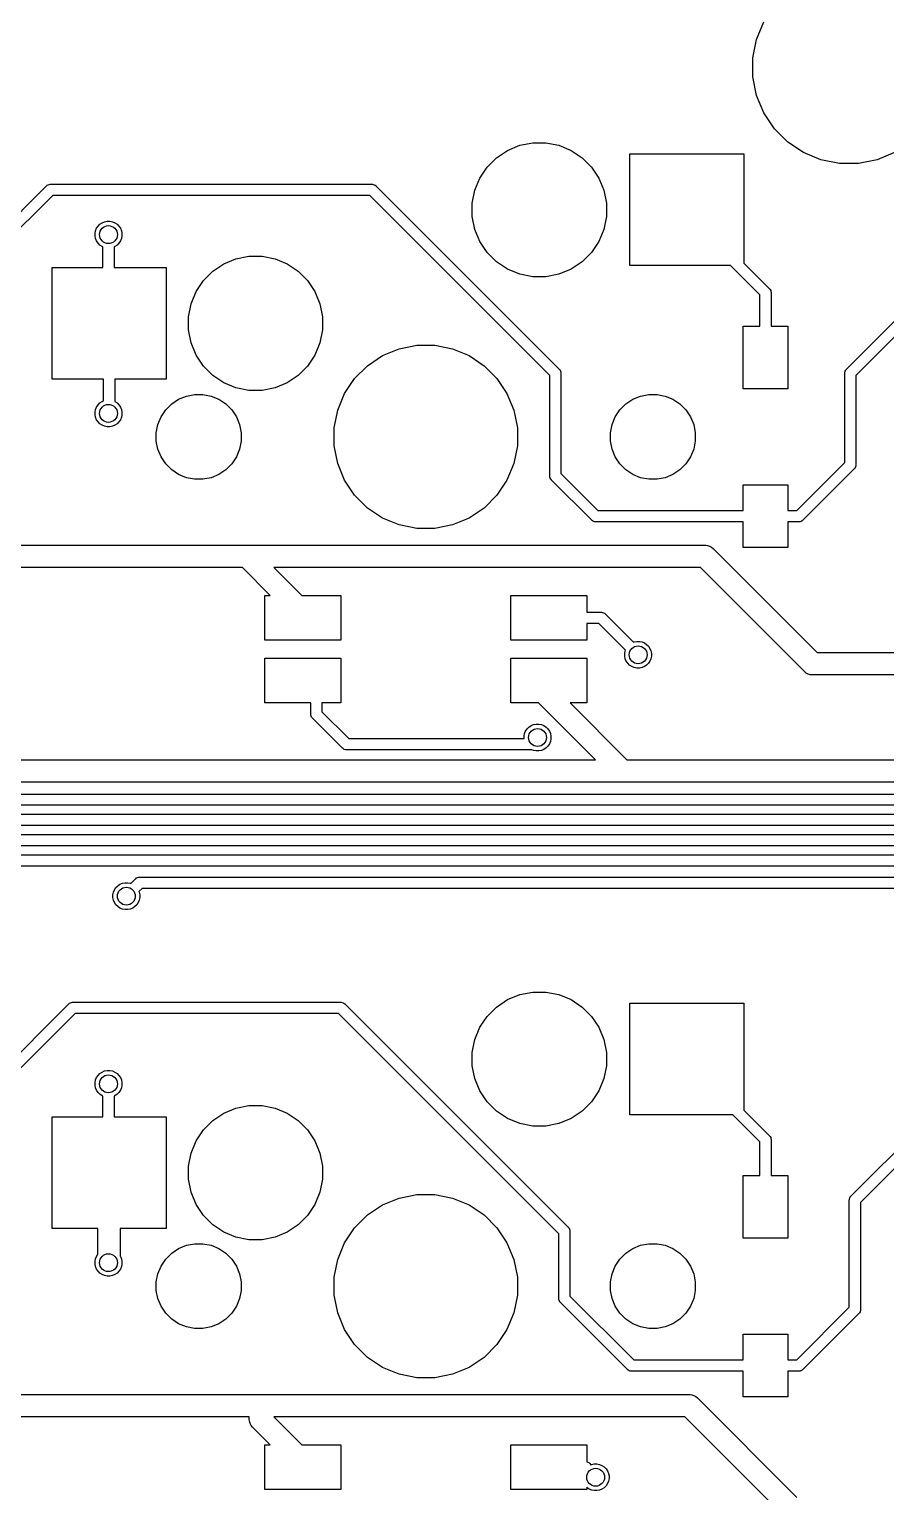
# Model space of a CAD drawing. Extents: x 0.5 to 11.2, y -4.1 to -0.9.
# Drawn here: x 3.434 to 4.189, y -2.899 to -1.611 of the extents above; entities that cross this region are included whole.
import ezdxf

# ---------------------------------------------------------------- set-up
doc = ezdxf.new("R2010")
doc.units = 0
doc.header["$MEASUREMENT"] = 0
doc.layers.add('BLACK', color=7, linetype='CONTINUOUS')

msp = doc.modelspace()

# ---------------------------------------------------------------- linework, layer by layer
at = {"layer": 'BLACK', "linetype": 'CONTINUOUS'}
for p, q in [((4.07512, -1.61962), (4.0815, -1.60422)), ((4.07187, -1.63597), (4.07512, -1.61962)), ((4.07187, -1.65265), (4.07187, -1.63597)), ((4.07512, -1.669), (4.07187, -1.65265)), ((4.0815, -1.68441), (4.07512, -1.669)), ((4.09077, -1.69827), (4.0815, -1.68441)), ((4.10256, -1.71006), (4.09077, -1.69827)), ((3.85579, -1.71735), (3.86653, -1.7129)), ((3.86653, -1.7129), (3.87794, -1.71063)), ((3.87794, -1.71063), (3.88958, -1.71063)), ((3.88958, -1.71063), (3.90099, -1.7129)), ((3.90099, -1.7129), (3.91173, -1.71735)), ((4.11642, -1.71932), (4.10256, -1.71006)), ((3.83789, -1.73204), (3.84611, -1.72381)), ((3.84611, -1.72381), (3.85579, -1.71735)), ((3.91173, -1.71735), (3.92141, -1.72381)), ((3.92141, -1.72381), (3.92963, -1.73204)), ((3.96356, -1.8189), (3.96356, -1.72047)), ((3.96356, -1.72047), (4.06396, -1.72047)), ((4.06396, -1.72047), (4.06396, -1.81666)), ((4.13183, -1.7257), (4.11642, -1.71932)), ((4.14818, -1.72896), (4.13183, -1.7257)), ((4.18121, -1.7257), (4.16485, -1.72896)), ((4.19661, -1.71932), (4.18121, -1.7257)), ((3.83143, -1.74171), (3.83789, -1.73204)), ((3.92963, -1.73204), (3.93609, -1.74171)), ((4.16485, -1.72896), (4.14818, -1.72896)), ((3.4025, -1.79576), (3.4494, -1.74886)), ((3.4494, -1.74886), (3.44955, -1.74867)), ((3.44955, -1.74867), (3.44974, -1.74851)), ((3.44974, -1.74851), (3.4503, -1.74805)), ((3.44974, -1.74851), (3.44974, -1.74851)), ((3.4503, -1.74805), (3.45116, -1.7476)), ((3.4503, -1.74805), (3.4503, -1.74805)), ((3.4503, -1.74805), (3.4503, -1.74805)), ((3.45116, -1.7476), (3.45209, -1.74732)), ((3.45209, -1.74732), (3.45281, -1.74724)), ((3.45281, -1.74724), (3.45305, -1.74722)), ((3.45281, -1.74724), (3.45281, -1.74724)), ((3.45305, -1.74722), (3.45329, -1.74724)), ((3.45329, -1.74724), (3.73627, -1.74724)), ((3.73627, -1.74724), (3.73652, -1.74722)), ((3.73652, -1.74722), (3.73676, -1.74724)), ((3.73676, -1.74724), (3.73676, -1.74724)), ((3.73676, -1.74724), (3.73748, -1.74732)), ((3.73748, -1.74732), (3.73841, -1.7476)), ((3.73841, -1.7476), (3.73926, -1.74805)), ((3.73926, -1.74805), (3.74001, -1.74867)), ((3.74001, -1.74867), (3.74017, -1.74886)), ((3.74017, -1.74886), (3.90124, -1.90993)), ((3.82697, -1.75246), (3.83143, -1.74171)), ((3.93609, -1.74171), (3.94055, -1.75246)), ((3.45509, -1.75709), (3.41073, -1.80145)), ((3.73448, -1.75709), (3.45509, -1.75709)), ((3.89301, -1.91562), (3.73448, -1.75709)), ((3.8247, -1.76387), (3.82697, -1.75246)), ((3.8247, -1.7755), (3.8247, -1.76387)), ((3.94055, -1.75246), (3.94281, -1.76387)), ((3.94281, -1.76387), (3.94281, -1.7755)), ((3.82697, -1.78691), (3.8247, -1.7755)), ((3.94281, -1.7755), (3.94055, -1.78691)), ((3.49242, -1.79037), (3.49288, -1.78809)), ((3.49242, -1.7927), (3.49242, -1.79037)), ((3.49288, -1.78809), (3.49377, -1.78594)), ((3.49377, -1.78594), (3.49506, -1.78401)), ((3.49506, -1.78401), (3.4967, -1.78236)), ((3.4967, -1.78236), (3.49864, -1.78107)), ((3.49864, -1.78107), (3.50079, -1.78018)), ((3.50079, -1.78018), (3.50307, -1.77972)), ((3.50307, -1.77972), (3.5054, -1.77972)), ((3.5054, -1.77972), (3.50768, -1.78018)), ((3.50768, -1.78018), (3.50983, -1.78107)), ((3.50983, -1.78107), (3.51176, -1.78236)), ((3.51176, -1.78236), (3.51341, -1.78401)), ((3.51341, -1.78401), (3.5147, -1.78594)), ((3.5147, -1.78594), (3.51559, -1.78809)), ((3.51559, -1.78809), (3.51604, -1.79037)), ((3.51604, -1.79037), (3.51604, -1.7927)), ((3.83143, -1.79766), (3.82697, -1.78691)), ((3.94055, -1.78691), (3.93609, -1.79766)), ((3.49288, -1.79498), (3.49242, -1.7927)), ((3.49377, -1.79713), (3.49288, -1.79498)), ((3.49506, -1.79906), (3.49377, -1.79713)), ((3.4967, -1.80071), (3.49506, -1.79906)), ((3.49864, -1.802), (3.4967, -1.80071)), ((3.49931, -1.80228), (3.49864, -1.802)), ((3.49931, -1.82047), (3.49931, -1.80228)), ((3.50983, -1.802), (3.50915, -1.80228)), ((3.50915, -1.80228), (3.50915, -1.82047)), ((3.51176, -1.80071), (3.50983, -1.802)), ((3.51341, -1.79906), (3.51176, -1.80071)), ((3.5147, -1.79713), (3.51341, -1.79906)), ((3.51559, -1.79498), (3.5147, -1.79713)), ((3.51604, -1.7927), (3.51559, -1.79498)), ((3.83789, -1.80733), (3.83143, -1.79766)), ((3.93609, -1.79766), (3.92963, -1.80733)), ((3.60579, -1.81735), (3.61653, -1.8129)), ((3.61653, -1.8129), (3.62794, -1.81063)), ((3.62794, -1.81063), (3.63958, -1.81063)), ((3.63958, -1.81063), (3.65099, -1.8129)), ((3.65099, -1.8129), (3.66173, -1.81735)), ((3.84611, -1.81556), (3.83789, -1.80733)), ((3.85579, -1.82202), (3.84611, -1.81556)), ((3.92141, -1.81556), (3.91173, -1.82202)), ((3.92963, -1.80733), (3.92141, -1.81556)), ((3.45463, -1.9189), (3.45463, -1.82047)), ((3.45463, -1.82047), (3.49931, -1.82047)), ((3.50915, -1.82047), (3.55502, -1.82047)), ((3.55502, -1.82047), (3.55502, -1.9189)), ((3.58789, -1.83204), (3.59611, -1.82381)), ((3.59611, -1.82381), (3.60579, -1.81735)), ((3.66173, -1.81735), (3.67141, -1.82381)), ((3.67141, -1.82381), (3.67963, -1.83204)), ((3.86653, -1.82647), (3.85579, -1.82202)), ((3.87794, -1.82874), (3.86653, -1.82647)), ((3.88958, -1.82874), (3.87794, -1.82874)), ((3.90099, -1.82647), (3.88958, -1.82874)), ((3.91173, -1.82202), (3.90099, -1.82647)), ((4.05227, -1.8189), (3.96356, -1.8189)), ((4.07805, -1.84468), (4.05227, -1.8189)), ((4.06396, -1.81666), (4.08628, -1.83899)), ((3.57697, -1.85246), (3.58143, -1.84171)), ((3.58143, -1.84171), (3.58789, -1.83204)), ((3.67963, -1.83204), (3.68609, -1.84171)), ((3.68609, -1.84171), (3.69055, -1.85246)), ((4.08628, -1.83899), (4.08647, -1.83914)), ((4.08647, -1.83914), (4.08662, -1.83933)), ((4.08662, -1.83933), (4.08662, -1.83933)), ((4.08662, -1.83933), (4.08698, -1.83976)), ((4.08698, -1.83976), (4.08708, -1.83989)), ((4.08708, -1.83989), (4.08754, -1.84075)), ((4.08754, -1.84075), (4.08782, -1.84167)), ((4.08782, -1.84167), (4.08789, -1.8424)), ((3.5747, -1.86387), (3.57697, -1.85246)), ((3.69055, -1.85246), (3.69281, -1.86387)), ((4.07805, -1.87224), (4.07805, -1.84468)), ((4.08789, -1.8424), (4.08789, -1.8424)), ((4.08789, -1.8424), (4.08792, -1.84264)), ((4.08792, -1.84264), (4.08789, -1.84288)), ((4.08789, -1.84288), (4.08789, -1.87224)), ((3.5747, -1.8755), (3.5747, -1.86387)), ((3.69281, -1.86387), (3.69281, -1.8755)), ((4.15447, -1.90993), (4.20924, -1.85516)), ((4.21493, -1.86339), (4.1627, -1.91562)), ((3.57697, -1.88691), (3.5747, -1.8755)), ((3.69281, -1.8755), (3.69055, -1.88691)), ((4.06329, -1.92736), (4.06329, -1.87224)), ((4.06329, -1.87224), (4.07805, -1.87224)), ((4.08789, -1.87224), (4.10266, -1.87224)), ((4.10266, -1.87224), (4.10266, -1.92736)), ((3.58143, -1.89766), (3.57697, -1.88691)), ((3.69055, -1.88691), (3.68609, -1.89766)), ((3.74553, -1.89816), (3.76022, -1.89208)), ((3.76022, -1.89208), (3.77581, -1.88898)), ((3.77581, -1.88898), (3.79171, -1.88898)), ((3.79171, -1.88898), (3.8073, -1.89208)), ((3.8073, -1.89208), (3.82199, -1.89816)), ((3.58789, -1.90733), (3.58143, -1.89766)), ((3.68609, -1.89766), (3.67963, -1.90733)), ((3.73231, -1.90699), (3.74553, -1.89816)), ((3.82199, -1.89816), (3.83521, -1.90699)), ((3.4999, -1.9189), (3.45463, -1.9189)), ((3.4999, -1.93803), (3.4999, -1.9189)), ((3.55502, -1.9189), (3.50974, -1.9189)), ((3.50974, -1.9189), (3.50974, -1.93851)), ((3.59611, -1.91556), (3.58789, -1.90733)), ((3.60579, -1.92202), (3.59611, -1.91556)), ((3.67141, -1.91556), (3.66173, -1.92202)), ((3.67963, -1.90733), (3.67141, -1.91556)), ((3.71224, -1.93146), (3.72107, -1.91824)), ((3.72107, -1.91824), (3.73231, -1.90699)), ((3.83521, -1.90699), (3.84645, -1.91824)), ((3.84645, -1.91824), (3.85528, -1.93146)), ((3.89301, -2.00389), (3.89301, -1.91562)), ((3.90124, -1.90993), (3.90143, -1.91009)), ((3.90143, -1.91009), (3.90158, -1.91027)), ((3.90158, -1.91027), (3.90158, -1.91027)), ((3.90158, -1.91027), (3.9019, -1.91066)), ((3.9019, -1.91066), (3.90204, -1.91084)), ((3.90204, -1.91084), (3.9025, -1.91169)), ((3.9025, -1.91169), (3.90278, -1.91262)), ((3.90278, -1.91262), (3.90285, -1.91334)), ((3.90285, -1.91334), (3.90285, -1.91334)), ((3.90285, -1.91334), (3.90288, -1.91358)), ((3.90288, -1.91358), (3.90285, -1.91382)), ((3.90285, -1.91382), (3.90285, -2.0021)), ((4.15283, -1.91358), (4.15293, -1.91262)), ((4.15285, -1.91382), (4.15283, -1.91358)), ((4.15285, -1.99225), (4.15285, -1.91382)), ((4.15293, -1.91262), (4.15321, -1.91169)), ((4.15321, -1.91169), (4.15366, -1.91084)), ((4.15366, -1.91084), (4.15412, -1.91027)), ((4.15412, -1.91027), (4.15413, -1.91027)), ((4.15413, -1.91027), (4.15428, -1.91009)), ((4.15428, -1.91009), (4.15447, -1.90993)), ((4.1627, -1.91562), (4.1627, -1.99405)), ((3.61653, -1.92647), (3.60579, -1.92202)), ((3.62794, -1.92874), (3.61653, -1.92647)), ((3.63958, -1.92874), (3.62794, -1.92874)), ((3.65099, -1.92647), (3.63958, -1.92874)), ((3.66173, -1.92202), (3.65099, -1.92647)), ((3.70615, -1.94614), (3.71224, -1.93146)), ((3.85528, -1.93146), (3.86137, -1.94614)), ((4.10266, -1.92736), (4.06329, -1.92736)), ((3.49288, -1.94557), (3.49377, -1.94342)), ((3.49377, -1.94342), (3.49506, -1.94149)), ((3.49506, -1.94149), (3.4967, -1.93984)), ((3.4967, -1.93984), (3.49864, -1.93855)), ((3.49864, -1.93855), (3.4999, -1.93803)), ((3.50974, -1.93851), (3.50983, -1.93855)), ((3.50983, -1.93855), (3.51176, -1.93984)), ((3.51176, -1.93984), (3.51341, -1.94149)), ((3.51341, -1.94149), (3.5147, -1.94342)), ((3.5147, -1.94342), (3.51559, -1.94557)), ((3.55471, -1.94584), (3.55992, -1.94063)), ((3.55992, -1.94063), (3.56604, -1.93654)), ((3.56604, -1.93654), (3.57285, -1.93372)), ((3.57285, -1.93372), (3.58008, -1.93228)), ((3.58008, -1.93228), (3.58744, -1.93228)), ((3.58744, -1.93228), (3.59467, -1.93372)), ((3.59467, -1.93372), (3.60148, -1.93654)), ((3.60148, -1.93654), (3.6076, -1.94063)), ((3.6076, -1.94063), (3.61281, -1.94584)), ((3.95471, -1.94584), (3.95992, -1.94063)), ((3.95992, -1.94063), (3.96604, -1.93654)), ((3.96604, -1.93654), (3.97285, -1.93372)), ((3.97285, -1.93372), (3.98008, -1.93228)), ((3.98008, -1.93228), (3.98744, -1.93228)), ((3.98744, -1.93228), (3.99467, -1.93372)), ((3.99467, -1.93372), (4.00148, -1.93654)), ((4.00148, -1.93654), (4.0076, -1.94063)), ((4.0076, -1.94063), (4.01281, -1.94584)), ((3.49242, -1.94785), (3.49288, -1.94557)), ((3.49242, -1.95018), (3.49242, -1.94785)), ((3.49288, -1.95246), (3.49242, -1.95018)), ((3.49377, -1.95461), (3.49288, -1.95246)), ((3.49506, -1.95654), (3.49377, -1.95461)), ((3.4967, -1.95819), (3.49506, -1.95654)), ((3.51341, -1.95654), (3.51176, -1.95819)), ((3.5147, -1.95461), (3.51341, -1.95654)), ((3.51559, -1.95246), (3.5147, -1.95461)), ((3.51559, -1.94557), (3.51604, -1.94785)), ((3.51604, -1.95018), (3.51559, -1.95246)), ((3.51604, -1.94785), (3.51604, -1.95018)), ((3.5478, -1.95878), (3.55062, -1.95197)), ((3.55062, -1.95197), (3.55471, -1.94584)), ((3.61281, -1.94584), (3.6169, -1.95197)), ((3.6169, -1.95197), (3.61972, -1.95878)), ((3.70305, -1.96174), (3.70615, -1.94614)), ((3.86137, -1.94614), (3.86447, -1.96174)), ((3.9478, -1.95878), (3.95061, -1.95197)), ((3.95061, -1.95197), (3.95471, -1.94584)), ((4.01281, -1.94584), (4.0169, -1.95197)), ((4.0169, -1.95197), (4.01972, -1.95878)), ((3.49864, -1.95948), (3.4967, -1.95819)), ((3.50079, -1.96037), (3.49864, -1.95948)), ((3.50307, -1.96083), (3.50079, -1.96037)), ((3.5054, -1.96083), (3.50307, -1.96083)), ((3.50768, -1.96037), (3.5054, -1.96083)), ((3.50983, -1.95948), (3.50768, -1.96037)), ((3.51176, -1.95819), (3.50983, -1.95948)), ((3.54636, -1.966), (3.5478, -1.95878)), ((3.54636, -1.97337), (3.54636, -1.966)), ((3.61972, -1.95878), (3.62116, -1.966)), ((3.62116, -1.966), (3.62116, -1.97337)), ((3.70305, -1.97763), (3.70305, -1.96174)), ((3.86447, -1.96174), (3.86447, -1.97763)), ((3.94636, -1.966), (3.9478, -1.95878)), ((3.94636, -1.97337), (3.94636, -1.966)), ((4.01972, -1.95878), (4.02116, -1.966)), ((4.02116, -1.966), (4.02116, -1.97337)), ((3.5478, -1.98059), (3.54636, -1.97337)), ((3.55062, -1.9874), (3.5478, -1.98059)), ((3.61972, -1.98059), (3.6169, -1.9874)), ((3.62116, -1.97337), (3.61972, -1.98059)), ((3.70615, -1.99323), (3.70305, -1.97763)), ((3.86447, -1.97763), (3.86137, -1.99323)), ((3.9478, -1.98059), (3.94636, -1.97337)), ((3.95061, -1.9874), (3.9478, -1.98059)), ((4.01972, -1.98059), (4.0169, -1.9874)), ((4.02116, -1.97337), (4.01972, -1.98059)), ((3.55471, -1.99353), (3.55062, -1.9874)), ((3.55992, -1.99874), (3.55471, -1.99353)), ((3.61281, -1.99353), (3.6076, -1.99874)), ((3.6169, -1.9874), (3.61281, -1.99353)), ((3.71224, -2.00791), (3.70615, -1.99323)), ((3.86137, -1.99323), (3.85528, -2.00791)), ((3.95471, -1.99353), (3.95061, -1.9874)), ((3.95992, -1.99874), (3.95471, -1.99353)), ((4.01281, -1.99353), (4.0076, -1.99874)), ((4.0169, -1.9874), (4.01281, -1.99353)), ((4.11046, -2.03465), (4.15285, -1.99225)), ((4.16234, -1.99618), (4.16189, -1.99704)), ((4.16263, -1.99526), (4.16234, -1.99618)), ((4.1627, -1.99453), (4.16263, -1.99526)), ((4.16263, -1.99526), (4.16263, -1.99526)), ((4.1627, -1.99405), (4.16272, -1.99429)), ((4.16272, -1.99429), (4.1627, -1.99453)), ((4.1627, -1.99453), (4.1627, -1.99453)), ((3.56604, -2.00283), (3.55992, -1.99874)), ((3.57285, -2.00565), (3.56604, -2.00283)), ((3.58008, -2.00709), (3.57285, -2.00565)), ((3.58744, -2.00709), (3.58008, -2.00709)), ((3.59467, -2.00565), (3.58744, -2.00709)), ((3.60148, -2.00283), (3.59467, -2.00565)), ((3.6076, -1.99874), (3.60148, -2.00283)), ((3.72107, -2.02113), (3.71224, -2.00791)), ((3.85528, -2.00791), (3.84645, -2.02113)), ((3.89299, -2.00413), (3.89301, -2.00389)), ((3.89308, -2.0051), (3.89299, -2.00413)), ((3.89336, -2.00603), (3.89308, -2.0051)), ((3.89382, -2.00688), (3.89336, -2.00603)), ((3.89414, -2.00727), (3.89382, -2.00688)), ((3.89444, -2.00763), (3.89414, -2.00727)), ((3.89462, -2.00778), (3.89444, -2.00763)), ((3.92972, -2.04288), (3.89462, -2.00778)), ((3.90285, -2.0021), (3.9354, -2.03465)), ((3.96604, -2.00283), (3.95992, -1.99874)), ((3.97285, -2.00565), (3.96604, -2.00283)), ((3.98008, -2.00709), (3.97285, -2.00565)), ((3.98744, -2.00709), (3.98008, -2.00709)), ((3.99467, -2.00565), (3.98744, -2.00709)), ((4.00148, -2.00283), (3.99467, -2.00565)), ((4.0076, -1.99874), (4.00148, -2.00283)), ((4.16108, -1.99794), (4.11615, -2.04288)), ((4.16127, -1.99779), (4.16108, -1.99794)), ((4.16143, -1.9976), (4.16127, -1.99779)), ((4.16189, -1.99704), (4.16143, -1.9976)), ((4.16143, -1.9976), (4.16143, -1.9976)), ((3.73231, -2.03238), (3.72107, -2.02113)), ((3.84645, -2.02113), (3.83521, -2.03238)), ((4.06329, -2.03465), (4.06329, -2.01201)), ((4.06329, -2.01201), (4.10266, -2.01201)), ((4.10266, -2.01201), (4.10266, -2.03465)), ((3.74553, -2.04121), (3.73231, -2.03238)), ((3.83521, -2.03238), (3.82199, -2.04121)), ((3.9354, -2.03465), (4.06329, -2.03465)), ((4.10266, -2.03465), (4.11046, -2.03465)), ((3.76022, -2.04729), (3.74553, -2.04121)), ((3.77581, -2.05039), (3.76022, -2.04729)), ((3.8073, -2.04729), (3.79171, -2.05039)), ((3.82199, -2.04121), (3.8073, -2.04729)), ((3.92987, -2.04306), (3.92972, -2.04288)), ((3.93006, -2.04322), (3.92987, -2.04306)), ((3.93038, -2.04348), (3.93006, -2.04322)), ((3.93006, -2.04322), (3.93006, -2.04322)), ((3.93062, -2.04368), (3.93038, -2.04348)), ((3.93147, -2.04414), (3.93062, -2.04368)), ((3.9324, -2.04442), (3.93147, -2.04414)), ((3.93312, -2.04449), (3.9324, -2.04442)), ((3.93313, -2.04449), (3.93312, -2.04449)), ((3.93337, -2.04451), (3.93313, -2.04449)), ((3.93361, -2.04449), (3.93337, -2.04451)), ((4.06329, -2.04449), (3.93361, -2.04449)), ((4.06329, -2.06713), (4.06329, -2.04449)), ((4.11226, -2.04449), (4.10266, -2.04449)), ((4.10266, -2.04449), (4.10266, -2.06713)), ((4.1125, -2.04451), (4.11226, -2.04449)), ((4.11274, -2.04449), (4.1125, -2.04451)), ((4.11346, -2.04442), (4.11274, -2.04449)), ((4.11274, -2.04449), (4.11274, -2.04449)), ((4.11439, -2.04414), (4.11346, -2.04442)), ((4.11525, -2.04368), (4.11439, -2.04414)), ((4.116, -2.04306), (4.11525, -2.04368)), ((4.11615, -2.04288), (4.116, -2.04306)), ((3.79171, -2.05039), (3.77581, -2.05039)), ((3.36264, -2.06516), (3.6258, -2.06516)), ((3.6258, -2.06516), (3.62628, -2.06511)), ((3.62628, -2.06511), (3.62676, -2.06516)), ((3.62676, -2.06516), (4.02934, -2.06516)), ((4.02934, -2.06516), (4.02982, -2.06511)), ((4.02982, -2.06511), (4.03031, -2.06516)), ((4.03031, -2.06516), (4.03175, -2.0653)), ((4.03175, -2.0653), (4.03361, -2.06586)), ((4.03361, -2.06586), (4.03532, -2.06678)), ((4.03532, -2.06678), (4.03682, -2.06801)), ((4.03682, -2.06801), (4.03712, -2.06838)), ((4.03712, -2.06838), (4.12839, -2.15965)), ((4.10266, -2.06713), (4.06329, -2.06713)), ((3.6222, -2.08484), (3.35905, -2.08484)), ((3.64681, -2.10945), (3.6222, -2.08484)), ((4.02575, -2.08484), (3.65004, -2.08484)), ((3.65004, -2.08484), (3.67465, -2.10945)), ((4.11701, -2.17611), (4.02575, -2.08484)), ((3.64203, -2.14882), (3.64203, -2.10945)), ((3.64203, -2.10945), (3.64681, -2.10945)), ((3.67465, -2.10945), (3.70896, -2.10945)), ((3.70896, -2.10945), (3.70896, -2.14882)), ((3.85856, -2.14882), (3.85856, -2.10945)), ((3.85856, -2.10945), (3.92549, -2.10945)), ((3.92549, -2.10945), (3.92549, -2.12421)), ((3.92549, -2.12421), (3.93805, -2.12421)), ((3.93805, -2.12421), (3.93829, -2.12419)), ((3.93829, -2.12419), (3.93853, -2.12421)), ((3.93853, -2.12421), (3.93853, -2.12421)), ((3.93853, -2.12421), (3.93925, -2.12428)), ((3.93925, -2.12428), (3.94018, -2.12457)), ((3.94018, -2.12457), (3.94103, -2.12502)), ((3.94103, -2.12502), (3.94178, -2.12564)), ((3.93625, -2.13406), (3.92549, -2.13406)), ((3.92549, -2.13406), (3.92549, -2.14882)), ((3.95565, -2.15345), (3.93625, -2.13406)), ((3.94178, -2.12564), (3.94194, -2.12582)), ((3.94194, -2.12582), (3.96261, -2.14649)), ((3.70896, -2.14882), (3.64203, -2.14882)), ((3.92549, -2.14882), (3.85856, -2.14882)), ((3.96261, -2.14649), (3.96261, -2.14649)), ((3.96261, -2.14649), (3.96665, -2.15054)), ((3.96665, -2.15054), (3.96732, -2.15026)), ((3.96732, -2.15026), (3.9696, -2.1498)), ((3.9696, -2.1498), (3.97193, -2.1498)), ((3.97193, -2.1498), (3.97421, -2.15026)), ((3.97421, -2.15026), (3.97636, -2.15115)), ((3.97636, -2.15115), (3.9783, -2.15244)), ((3.95969, -2.1575), (3.95565, -2.15345)), ((3.95565, -2.15345), (3.95565, -2.15345)), ((3.95896, -2.16045), (3.95941, -2.15817)), ((3.95896, -2.16278), (3.95896, -2.16045)), ((3.95941, -2.16506), (3.95896, -2.16278)), ((3.95941, -2.15817), (3.95969, -2.1575)), ((3.9783, -2.15244), (3.97994, -2.15409)), ((3.97994, -2.15409), (3.98123, -2.15602)), ((3.98123, -2.15602), (3.98212, -2.15817)), ((3.98212, -2.15817), (3.98258, -2.16045)), ((3.98258, -2.16278), (3.98212, -2.16506)), ((3.98258, -2.16045), (3.98258, -2.16278)), ((4.12839, -2.15965), (4.38958, -2.15965)), ((3.64203, -2.20394), (3.64203, -2.16457)), ((3.64203, -2.16457), (3.70896, -2.16457)), ((3.70896, -2.16457), (3.70896, -2.20394)), ((3.85856, -2.20394), (3.85856, -2.16457)), ((3.85856, -2.16457), (3.92549, -2.16457)), ((3.92549, -2.16457), (3.92549, -2.20394)), ((3.9603, -2.16721), (3.95941, -2.16506)), ((3.96159, -2.16914), (3.9603, -2.16721)), ((3.96324, -2.17079), (3.96159, -2.16914)), ((3.96517, -2.17208), (3.96324, -2.17079)), ((3.96732, -2.17297), (3.96517, -2.17208)), ((3.9696, -2.17343), (3.96732, -2.17297)), ((3.97193, -2.17343), (3.9696, -2.17343)), ((3.97421, -2.17297), (3.97193, -2.17343)), ((3.97636, -2.17208), (3.97421, -2.17297)), ((3.9783, -2.17079), (3.97636, -2.17208)), ((3.97994, -2.16914), (3.9783, -2.17079)), ((3.98123, -2.16721), (3.97994, -2.16914)), ((3.98212, -2.16506), (3.98123, -2.16721)), ((4.11732, -2.17648), (4.11701, -2.17611)), ((4.11882, -2.17771), (4.11732, -2.17648)), ((4.12053, -2.17863), (4.11882, -2.17771)), ((4.12145, -2.17891), (4.12053, -2.17863)), ((4.12238, -2.17919), (4.12145, -2.17891)), ((4.12431, -2.17938), (4.12238, -2.17919)), ((4.12479, -2.17933), (4.12431, -2.17938)), ((4.37824, -2.17933), (4.12479, -2.17933)), ((3.68238, -2.20394), (3.64203, -2.20394)), ((3.68236, -2.21378), (3.68238, -2.21354)), ((3.68238, -2.21402), (3.68236, -2.21378)), ((3.68238, -2.21354), (3.68238, -2.20394)), ((3.68245, -2.21474), (3.68238, -2.21402)), ((3.68238, -2.21402), (3.68238, -2.21402)), ((3.68273, -2.21567), (3.68245, -2.21474)), ((3.70896, -2.20394), (3.69222, -2.20394)), ((3.69222, -2.20394), (3.69222, -2.21174)), ((3.69222, -2.21174), (3.71592, -2.23543)), ((3.88303, -2.20394), (3.85856, -2.20394)), ((3.93323, -2.25413), (3.88303, -2.20394)), ((3.92549, -2.20394), (3.91087, -2.20394)), ((3.91087, -2.20394), (3.96035, -2.25342)), ((3.68319, -2.21653), (3.68273, -2.21567)), ((3.68381, -2.21728), (3.68319, -2.21653)), ((3.68399, -2.21743), (3.68381, -2.21728)), ((3.71023, -2.24366), (3.68399, -2.21743)), ((3.87172, -2.22885), (3.87301, -2.22692)), ((3.87301, -2.22692), (3.87466, -2.22527)), ((3.87466, -2.22527), (3.87659, -2.22398)), ((3.87659, -2.22398), (3.87874, -2.22309)), ((3.87874, -2.22309), (3.88102, -2.22264)), ((3.88102, -2.22264), (3.88335, -2.22264)), ((3.88335, -2.22264), (3.88563, -2.22309)), ((3.88563, -2.22309), (3.88778, -2.22398)), ((3.88778, -2.22398), (3.88971, -2.22527)), ((3.88971, -2.22527), (3.89136, -2.22692)), ((3.89136, -2.22692), (3.89265, -2.22885)), ((3.71592, -2.23543), (3.87037, -2.23543)), ((3.87037, -2.23329), (3.87083, -2.231)), ((3.87037, -2.23543), (3.87037, -2.23329)), ((3.87083, -2.231), (3.87172, -2.22885)), ((3.89265, -2.24004), (3.89136, -2.24198)), ((3.89265, -2.22885), (3.89354, -2.231)), ((3.89354, -2.23789), (3.89265, -2.24004)), ((3.89354, -2.231), (3.894, -2.23329)), ((3.894, -2.23561), (3.89354, -2.23789)), ((3.894, -2.23329), (3.894, -2.23561)), ((3.3154, -2.25413), (3.93323, -2.25413)), ((3.71038, -2.24385), (3.71023, -2.24366)), ((3.71057, -2.244), (3.71038, -2.24385)), ((3.71113, -2.24447), (3.71057, -2.244)), ((3.71057, -2.244), (3.71057, -2.244)), ((3.71197, -2.24492), (3.71113, -2.24447)), ((3.71199, -2.24492), (3.71197, -2.24492)), ((3.71291, -2.2452), (3.71199, -2.24492)), ((3.71364, -2.24528), (3.71291, -2.2452)), ((3.71388, -2.2453), (3.71364, -2.24528)), ((3.71364, -2.24528), (3.71364, -2.24528)), ((3.71412, -2.24528), (3.71388, -2.2453)), ((3.87604, -2.24528), (3.71412, -2.24528)), ((3.87628, -2.2453), (3.87604, -2.24528)), ((3.87652, -2.24528), (3.87628, -2.2453)), ((3.87724, -2.2452), (3.87652, -2.24528)), ((3.87652, -2.24528), (3.87652, -2.24528)), ((3.87727, -2.2452), (3.87724, -2.2452)), ((3.87874, -2.24581), (3.87727, -2.2452)), ((3.88102, -2.24626), (3.87874, -2.24581)), ((3.88335, -2.24626), (3.88102, -2.24626)), ((3.88563, -2.24581), (3.88335, -2.24626)), ((3.88778, -2.24492), (3.88563, -2.24581)), ((3.88971, -2.24362), (3.88778, -2.24492)), ((3.89136, -2.24198), (3.88971, -2.24362)), ((3.96035, -2.25342), (3.96107, -2.25413)), ((3.96107, -2.25413), (4.32658, -2.25413)), ((3.9565, -2.27382), (3.3118, -2.27382)), ((3.95699, -2.27387), (3.9565, -2.27382)), ((3.95747, -2.27382), (3.95699, -2.27387)), ((4.32299, -2.27382), (3.95747, -2.27382)), ((2.1294, -2.28425), (4.31357, -2.28425)), ((4.31177, -2.29409), (2.1312, -2.29409)), ((2.13678, -2.30197), (4.3062, -2.30197)), ((4.30437, -2.31197), (2.1386, -2.31197)), ((2.15381, -2.31984), (4.29879, -2.31984)), ((4.29697, -2.32984), (2.15564, -2.32984)), ((2.79677, -2.33772), (4.29139, -2.33772)), ((4.28956, -2.34772), (2.7986, -2.34772)), ((3.50862, -2.37077), (3.50951, -2.36862)), ((3.50951, -2.36862), (3.51081, -2.36668)), ((3.51081, -2.36668), (3.51245, -2.36504)), ((3.51245, -2.36504), (3.51439, -2.36375)), ((3.51439, -2.36375), (3.51654, -2.36286)), ((3.51654, -2.36286), (3.51882, -2.3624)), ((3.51882, -2.3624), (3.52114, -2.3624)), ((3.52114, -2.3624), (3.52343, -2.36286)), ((3.52343, -2.36286), (3.52402, -2.3631)), ((3.52402, -2.3631), (3.52808, -2.35904)), ((3.52808, -2.35904), (3.52824, -2.35885)), ((3.52824, -2.35885), (3.529, -2.35822)), ((3.529, -2.35822), (3.52987, -2.35776)), ((3.52987, -2.35776), (3.53081, -2.35747)), ((3.53081, -2.35747), (3.53179, -2.35738)), ((3.53386, -2.3674), (3.53109, -2.37017)), ((3.53179, -2.35738), (3.53204, -2.3574)), ((3.53204, -2.3574), (4.28351, -2.3574)), ((4.28169, -2.3674), (3.53386, -2.3674)), ((3.50817, -2.37305), (3.50862, -2.37077)), ((3.50817, -2.37538), (3.50817, -2.37305)), ((3.50862, -2.37766), (3.50817, -2.37538)), ((3.50951, -2.37981), (3.50862, -2.37766)), ((3.51081, -2.38174), (3.50951, -2.37981)), ((3.51245, -2.38339), (3.51081, -2.38174)), ((3.52915, -2.38174), (3.52751, -2.38339)), ((3.53045, -2.37981), (3.52915, -2.38174)), ((3.53134, -2.37766), (3.53045, -2.37981)), ((3.53109, -2.37017), (3.53134, -2.37077)), ((3.53134, -2.37077), (3.53179, -2.37305)), ((3.53179, -2.37538), (3.53134, -2.37766)), ((3.53179, -2.37305), (3.53179, -2.37538)), ((3.51439, -2.38468), (3.51245, -2.38339)), ((3.51654, -2.38557), (3.51439, -2.38468)), ((3.51882, -2.38602), (3.51654, -2.38557)), ((3.52114, -2.38602), (3.51882, -2.38602)), ((3.52343, -2.38557), (3.52114, -2.38602)), ((3.52557, -2.38468), (3.52343, -2.38557)), ((3.52751, -2.38339), (3.52557, -2.38468)), ((3.86653, -2.46093), (3.87794, -2.45866)), ((3.87794, -2.45866), (3.88958, -2.45866)), ((3.88958, -2.45866), (3.90099, -2.46093)), ((3.40644, -2.53198), (3.46909, -2.46933)), ((3.46909, -2.46933), (3.46924, -2.46914)), ((3.46924, -2.46914), (3.46954, -2.4689)), ((3.46954, -2.4689), (3.46999, -2.46853)), ((3.46999, -2.46853), (3.47084, -2.46807)), ((3.47084, -2.46807), (3.47177, -2.46779)), ((3.47177, -2.46779), (3.47249, -2.46772)), ((3.47249, -2.46772), (3.4725, -2.46772)), ((3.4725, -2.46772), (3.47274, -2.46769)), ((3.47274, -2.46769), (3.47298, -2.46772)), ((3.47298, -2.46772), (3.70872, -2.46772)), ((3.70872, -2.46772), (3.70896, -2.46769)), ((3.70896, -2.46769), (3.7092, -2.46772)), ((3.7092, -2.46772), (3.7092, -2.46772)), ((3.7092, -2.46772), (3.70992, -2.46779)), ((3.70992, -2.46779), (3.71085, -2.46807)), ((3.71085, -2.46807), (3.7117, -2.46853)), ((3.7117, -2.46853), (3.71245, -2.46914)), ((3.71245, -2.46914), (3.71261, -2.46933)), ((3.71261, -2.46933), (3.90912, -2.66584)), ((3.83789, -2.48007), (3.84611, -2.47185)), ((3.84611, -2.47185), (3.85579, -2.46538)), ((3.85579, -2.46538), (3.86653, -2.46093)), ((3.90099, -2.46093), (3.91173, -2.46538)), ((3.91173, -2.46538), (3.92141, -2.47185)), ((3.92141, -2.47185), (3.92963, -2.48007)), ((3.96356, -2.56693), (3.96356, -2.4685)), ((3.96356, -2.4685), (4.06396, -2.4685)), ((4.06396, -2.4685), (4.06396, -2.56273)), ((3.47477, -2.47756), (3.41467, -2.53767)), ((3.70692, -2.47756), (3.47477, -2.47756)), ((3.90089, -2.67153), (3.70692, -2.47756)), ((3.83143, -2.48974), (3.83789, -2.48007)), ((3.92963, -2.48007), (3.93609, -2.48974)), ((3.82697, -2.50049), (3.83143, -2.48974)), ((3.93609, -2.48974), (3.94055, -2.50049)), ((3.8247, -2.5119), (3.82697, -2.50049)), ((3.94055, -2.50049), (3.94281, -2.5119)), ((3.8247, -2.52353), (3.8247, -2.5119)), ((3.82697, -2.53494), (3.8247, -2.52353)), ((3.94281, -2.52353), (3.94055, -2.53494)), ((3.94281, -2.5119), (3.94281, -2.52353)), ((3.49242, -2.5384), (3.49288, -2.53612)), ((3.49288, -2.53612), (3.49377, -2.53397)), ((3.49377, -2.53397), (3.49506, -2.53204)), ((3.49506, -2.53204), (3.4967, -2.53039)), ((3.4967, -2.53039), (3.49864, -2.5291)), ((3.49864, -2.5291), (3.50079, -2.52821)), ((3.50079, -2.52821), (3.50307, -2.52776)), ((3.50307, -2.52776), (3.5054, -2.52776)), ((3.5054, -2.52776), (3.50768, -2.52821)), ((3.50768, -2.52821), (3.50983, -2.5291)), ((3.50983, -2.5291), (3.51176, -2.53039)), ((3.51176, -2.53039), (3.51341, -2.53204)), ((3.51341, -2.53204), (3.5147, -2.53397)), ((3.5147, -2.53397), (3.51559, -2.53612)), ((3.51559, -2.53612), (3.51604, -2.5384)), ((3.83143, -2.54569), (3.82697, -2.53494)), ((3.94055, -2.53494), (3.93609, -2.54569)), ((3.49242, -2.54073), (3.49242, -2.5384)), ((3.49288, -2.54301), (3.49242, -2.54073)), ((3.49377, -2.54516), (3.49288, -2.54301)), ((3.49506, -2.5471), (3.49377, -2.54516)), ((3.4967, -2.54874), (3.49506, -2.5471)), ((3.49864, -2.55003), (3.4967, -2.54874)), ((3.49931, -2.55031), (3.49864, -2.55003)), ((3.49931, -2.5685), (3.49931, -2.55031)), ((3.50983, -2.55003), (3.50915, -2.55031)), ((3.50915, -2.55031), (3.50915, -2.5685)), ((3.51176, -2.54874), (3.50983, -2.55003)), ((3.51341, -2.5471), (3.51176, -2.54874)), ((3.5147, -2.54516), (3.51341, -2.5471)), ((3.51559, -2.54301), (3.5147, -2.54516)), ((3.51604, -2.54073), (3.51559, -2.54301)), ((3.51604, -2.5384), (3.51604, -2.54073)), ((3.83789, -2.55536), (3.83143, -2.54569)), ((3.93609, -2.54569), (3.92963, -2.55536)), ((3.60579, -2.56538), (3.61653, -2.56093)), ((3.61653, -2.56093), (3.62794, -2.55866)), ((3.62794, -2.55866), (3.63958, -2.55866)), ((3.63958, -2.55866), (3.65099, -2.56093)), ((3.65099, -2.56093), (3.66173, -2.56538)), ((3.84611, -2.56359), (3.83789, -2.55536)), ((3.92963, -2.55536), (3.92141, -2.56359)), ((4.06396, -2.56273), (4.08628, -2.58505)), ((3.45463, -2.66693), (3.45463, -2.5685)), ((3.45463, -2.5685), (3.49931, -2.5685)), ((3.50915, -2.5685), (3.55502, -2.5685)), ((3.55502, -2.5685), (3.55502, -2.66693)), ((3.58789, -2.58007), (3.59611, -2.57185)), ((3.59611, -2.57185), (3.60579, -2.56538)), ((3.66173, -2.56538), (3.67141, -2.57185)), ((3.67141, -2.57185), (3.67963, -2.58007)), ((3.85579, -2.57005), (3.84611, -2.56359)), ((3.86653, -2.5745), (3.85579, -2.57005)), ((3.87794, -2.57677), (3.86653, -2.5745)), ((3.90099, -2.5745), (3.88958, -2.57677)), ((3.91173, -2.57005), (3.90099, -2.5745)), ((3.92141, -2.56359), (3.91173, -2.57005)), ((4.05424, -2.56693), (3.96356, -2.56693)), ((4.07805, -2.59074), (4.05424, -2.56693)), ((4.1584, -2.63828), (4.22105, -2.57563)), ((3.58143, -2.58974), (3.58789, -2.58007)), ((3.67963, -2.58007), (3.68609, -2.58974)), ((3.88958, -2.57677), (3.87794, -2.57677)), ((4.08628, -2.58505), (4.08647, -2.5852)), ((4.08647, -2.5852), (4.08662, -2.58539)), ((4.08662, -2.58539), (4.08662, -2.58539)), ((4.08662, -2.58539), (4.08669, -2.58548)), ((4.08669, -2.58548), (4.08708, -2.58595)), ((4.08708, -2.58595), (4.08754, -2.58681)), ((4.08754, -2.58681), (4.08782, -2.58774)), ((4.08782, -2.58774), (4.08789, -2.58846)), ((4.08789, -2.58846), (4.08789, -2.58846)), ((4.08789, -2.58846), (4.08792, -2.5887)), ((4.08792, -2.5887), (4.08789, -2.58894)), ((4.08789, -2.58894), (4.08789, -2.62028)), ((4.22674, -2.58386), (4.16663, -2.64397)), ((3.5747, -2.6119), (3.57697, -2.60049)), ((3.57697, -2.60049), (3.58143, -2.58974)), ((3.68609, -2.58974), (3.69055, -2.60049)), ((3.69055, -2.60049), (3.69281, -2.6119)), ((4.07805, -2.62028), (4.07805, -2.59074)), ((3.5747, -2.62353), (3.5747, -2.6119)), ((3.69281, -2.6119), (3.69281, -2.62353)), ((3.57697, -2.63494), (3.5747, -2.62353)), ((3.69281, -2.62353), (3.69055, -2.63494)), ((4.06329, -2.67539), (4.06329, -2.62028)), ((4.06329, -2.62028), (4.07805, -2.62028)), ((4.08789, -2.62028), (4.10266, -2.62028)), ((4.10266, -2.62028), (4.10266, -2.67539)), ((3.58143, -2.64569), (3.57697, -2.63494)), ((3.69055, -2.63494), (3.68609, -2.64569)), ((3.74553, -2.64619), (3.76022, -2.64011)), ((3.76022, -2.64011), (3.77581, -2.63701)), ((3.77581, -2.63701), (3.79171, -2.63701)), ((3.79171, -2.63701), (3.8073, -2.64011)), ((3.8073, -2.64011), (3.82199, -2.64619)), ((4.15686, -2.64096), (4.15714, -2.64004)), ((4.15714, -2.64004), (4.1576, -2.63918)), ((4.1576, -2.63918), (4.15806, -2.63862)), ((4.15806, -2.63862), (4.15822, -2.63843)), ((4.15806, -2.63862), (4.15806, -2.63862)), ((4.15822, -2.63843), (4.1584, -2.63828)), ((3.58789, -2.65536), (3.58143, -2.64569)), ((3.68609, -2.64569), (3.67963, -2.65536)), ((3.73231, -2.65503), (3.74553, -2.64619)), ((3.82199, -2.64619), (3.83521, -2.65503)), ((4.15677, -2.64193), (4.15686, -2.64096)), ((4.15679, -2.64217), (4.15677, -2.64193)), ((4.15679, -2.73635), (4.15679, -2.64217)), ((4.16663, -2.64397), (4.16663, -2.73814)), ((3.59611, -2.66359), (3.58789, -2.65536)), ((3.60579, -2.67005), (3.59611, -2.66359)), ((3.67141, -2.66359), (3.66173, -2.67005)), ((3.67963, -2.65536), (3.67141, -2.66359)), ((3.71224, -2.67949), (3.72107, -2.66627)), ((3.72107, -2.66627), (3.73231, -2.65503)), ((3.83521, -2.65503), (3.84645, -2.66627)), ((3.84645, -2.66627), (3.85528, -2.67949)), ((3.90912, -2.66584), (3.9093, -2.66599)), ((3.9093, -2.66599), (3.90946, -2.66618)), ((3.90946, -2.66618), (3.90992, -2.66674)), ((3.49498, -2.66693), (3.45463, -2.66693)), ((3.49498, -2.68963), (3.49498, -2.66693)), ((3.55502, -2.66693), (3.51467, -2.66693)), ((3.51467, -2.66693), (3.51467, -2.6914)), ((3.61653, -2.6745), (3.60579, -2.67005)), ((3.62794, -2.67677), (3.61653, -2.6745)), ((3.63958, -2.67677), (3.62794, -2.67677)), ((3.65099, -2.6745), (3.63958, -2.67677)), ((3.66173, -2.67005), (3.65099, -2.6745)), ((3.90089, -2.7283), (3.90089, -2.67153)), ((3.90992, -2.66674), (3.91032, -2.66749)), ((3.91032, -2.66749), (3.91038, -2.6676)), ((3.91038, -2.6676), (3.91066, -2.66852)), ((3.91066, -2.66852), (3.91073, -2.66925)), ((3.91073, -2.66925), (3.91073, -2.66925)), ((3.91073, -2.66925), (3.91075, -2.66949)), ((3.91075, -2.66949), (3.91073, -2.66973)), ((3.91073, -2.66973), (3.91073, -2.7265)), ((4.10266, -2.67539), (4.06329, -2.67539)), ((3.49288, -2.6936), (3.49377, -2.69145)), ((3.49377, -2.69145), (3.49498, -2.68963)), ((3.51467, -2.6914), (3.5147, -2.69145)), ((3.5147, -2.69145), (3.51559, -2.6936)), ((3.55471, -2.69387), (3.55992, -2.68866)), ((3.55992, -2.68866), (3.56604, -2.68457)), ((3.56604, -2.68457), (3.57285, -2.68175)), ((3.57285, -2.68175), (3.58008, -2.68031)), ((3.58008, -2.68031), (3.58744, -2.68031)), ((3.58744, -2.68031), (3.59467, -2.68175)), ((3.59467, -2.68175), (3.60148, -2.68457)), ((3.60148, -2.68457), (3.6076, -2.68866)), ((3.6076, -2.68866), (3.61281, -2.69387)), ((3.70615, -2.69417), (3.71224, -2.67949)), ((3.85528, -2.67949), (3.86137, -2.69417)), ((3.95471, -2.69387), (3.95992, -2.68866)), ((3.95992, -2.68866), (3.96604, -2.68457)), ((3.96604, -2.68457), (3.97285, -2.68175)), ((3.97285, -2.68175), (3.98008, -2.68031)), ((3.98008, -2.68031), (3.98744, -2.68031)), ((3.98744, -2.68031), (3.99467, -2.68175)), ((3.99467, -2.68175), (4.00148, -2.68457)), ((4.00148, -2.68457), (4.0076, -2.68866)), ((4.0076, -2.68866), (4.01281, -2.69387)), ((3.49242, -2.69588), (3.49288, -2.6936)), ((3.49242, -2.69821), (3.49242, -2.69588)), ((3.49288, -2.70049), (3.49242, -2.69821)), ((3.49377, -2.70264), (3.49288, -2.70049)), ((3.49506, -2.70458), (3.49377, -2.70264)), ((3.4967, -2.70622), (3.49506, -2.70458)), ((3.51341, -2.70458), (3.51176, -2.70622)), ((3.5147, -2.70264), (3.51341, -2.70458)), ((3.51559, -2.70049), (3.5147, -2.70264)), ((3.51559, -2.6936), (3.51604, -2.69588)), ((3.51604, -2.69821), (3.51559, -2.70049)), ((3.51604, -2.69588), (3.51604, -2.69821)), ((3.5478, -2.70681), (3.55062, -2.7)), ((3.55062, -2.7), (3.55471, -2.69387)), ((3.61281, -2.69387), (3.6169, -2.7)), ((3.6169, -2.7), (3.61972, -2.70681)), ((3.70305, -2.70977), (3.70615, -2.69417)), ((3.86137, -2.69417), (3.86447, -2.70977)), ((3.9478, -2.70681), (3.95061, -2.7)), ((3.95061, -2.7), (3.95471, -2.69387)), ((4.01281, -2.69387), (4.0169, -2.7)), ((4.0169, -2.7), (4.01972, -2.70681)), ((3.49864, -2.70751), (3.4967, -2.70622)), ((3.50079, -2.7084), (3.49864, -2.70751)), ((3.50307, -2.70886), (3.50079, -2.7084)), ((3.5054, -2.70886), (3.50307, -2.70886)), ((3.50768, -2.7084), (3.5054, -2.70886)), ((3.50983, -2.70751), (3.50768, -2.7084)), ((3.51176, -2.70622), (3.50983, -2.70751)), ((3.54636, -2.71403), (3.5478, -2.70681)), ((3.54636, -2.7214), (3.54636, -2.71403)), ((3.61972, -2.70681), (3.62116, -2.71403)), ((3.62116, -2.71403), (3.62116, -2.7214)), ((3.70305, -2.72567), (3.70305, -2.70977)), ((3.86447, -2.70977), (3.86447, -2.72567)), ((3.94636, -2.71403), (3.9478, -2.70681)), ((3.94636, -2.7214), (3.94636, -2.71403)), ((4.01972, -2.70681), (4.02116, -2.71403)), ((4.02116, -2.71403), (4.02116, -2.7214)), ((3.5478, -2.72863), (3.54636, -2.7214)), ((3.55062, -2.73543), (3.5478, -2.72863)), ((3.61972, -2.72863), (3.6169, -2.73543)), ((3.62116, -2.7214), (3.61972, -2.72863)), ((3.70615, -2.74126), (3.70305, -2.72567)), ((3.86447, -2.72567), (3.86137, -2.74126)), ((3.90086, -2.72854), (3.90089, -2.7283)), ((3.90096, -2.72951), (3.90086, -2.72854)), ((3.90124, -2.73044), (3.90096, -2.72951)), ((3.9017, -2.73129), (3.90124, -2.73044)), ((3.91073, -2.7265), (3.9669, -2.78268)), ((3.9478, -2.72863), (3.94636, -2.7214)), ((3.95061, -2.73543), (3.9478, -2.72863)), ((4.01972, -2.72863), (4.0169, -2.73543)), ((4.02116, -2.7214), (4.01972, -2.72863)), ((3.55471, -2.74156), (3.55062, -2.73543)), ((3.55992, -2.74677), (3.55471, -2.74156)), ((3.61281, -2.74156), (3.6076, -2.74677)), ((3.6169, -2.73543), (3.61281, -2.74156)), ((3.71224, -2.75595), (3.70615, -2.74126)), ((3.86137, -2.74126), (3.85528, -2.75595)), ((3.90196, -2.73161), (3.9017, -2.73129)), ((3.90231, -2.73204), (3.90196, -2.73161)), ((3.9025, -2.73219), (3.90231, -2.73204)), ((3.96121, -2.79091), (3.9025, -2.73219)), ((3.95471, -2.74156), (3.95061, -2.73543)), ((3.95992, -2.74677), (3.95471, -2.74156)), ((4.01281, -2.74156), (4.0076, -2.74677)), ((4.0169, -2.73543), (4.01281, -2.74156)), ((4.11046, -2.78268), (4.15679, -2.73635)), ((4.16502, -2.74204), (4.11615, -2.79091)), ((4.16521, -2.74188), (4.16502, -2.74204)), ((4.16548, -2.74156), (4.16521, -2.74188)), ((4.16582, -2.74113), (4.16548, -2.74156)), ((4.16628, -2.74028), (4.16582, -2.74113)), ((4.16636, -2.74001), (4.16628, -2.74028)), ((4.16656, -2.73935), (4.16636, -2.74001)), ((4.16663, -2.73863), (4.16656, -2.73935)), ((4.16663, -2.73814), (4.16666, -2.73839)), ((4.16666, -2.73839), (4.16663, -2.73863)), ((4.16663, -2.73863), (4.16663, -2.73863)), ((3.56604, -2.75086), (3.55992, -2.74677)), ((3.57285, -2.75368), (3.56604, -2.75086)), ((3.58008, -2.75512), (3.57285, -2.75368)), ((3.58744, -2.75512), (3.58008, -2.75512)), ((3.59467, -2.75368), (3.58744, -2.75512)), ((3.60148, -2.75086), (3.59467, -2.75368)), ((3.6076, -2.74677), (3.60148, -2.75086)), ((3.72107, -2.76917), (3.71224, -2.75595)), ((3.85528, -2.75595), (3.84645, -2.76917)), ((3.96604, -2.75086), (3.95992, -2.74677)), ((3.97285, -2.75368), (3.96604, -2.75086)), ((3.98008, -2.75512), (3.97285, -2.75368)), ((3.98744, -2.75512), (3.98008, -2.75512)), ((3.99467, -2.75368), (3.98744, -2.75512)), ((4.00148, -2.75086), (3.99467, -2.75368)), ((4.0076, -2.74677), (4.00148, -2.75086)), ((3.73231, -2.78041), (3.72107, -2.76917)), ((3.84645, -2.76917), (3.83521, -2.78041)), ((4.06329, -2.78268), (4.06329, -2.76004)), ((4.06329, -2.76004), (4.10266, -2.76004)), ((4.10266, -2.76004), (4.10266, -2.78268)), ((3.74553, -2.78924), (3.73231, -2.78041)), ((3.83521, -2.78041), (3.82199, -2.78924)), ((3.76022, -2.79532), (3.74553, -2.78924)), ((3.82199, -2.78924), (3.8073, -2.79532)), ((3.96137, -2.7911), (3.96121, -2.79091)), ((3.96155, -2.79125), (3.96137, -2.7911)), ((3.96188, -2.79151), (3.96155, -2.79125)), ((3.96155, -2.79125), (3.96155, -2.79125)), ((3.96211, -2.79171), (3.96188, -2.79151)), ((3.96297, -2.79217), (3.96211, -2.79171)), ((3.9639, -2.79245), (3.96297, -2.79217)), ((3.96462, -2.79252), (3.9639, -2.79245)), ((3.96486, -2.79254), (3.96462, -2.79252)), ((3.96462, -2.79252), (3.96462, -2.79252)), ((3.9651, -2.79252), (3.96486, -2.79254)), ((4.06329, -2.79252), (3.9651, -2.79252)), ((3.9669, -2.78268), (4.06329, -2.78268)), ((4.06329, -2.81516), (4.06329, -2.79252)), ((4.10266, -2.78268), (4.11046, -2.78268)), ((4.11226, -2.79252), (4.10266, -2.79252)), ((4.10266, -2.79252), (4.10266, -2.81516)), ((4.1125, -2.79254), (4.11226, -2.79252)), ((4.11274, -2.79252), (4.1125, -2.79254)), ((4.11346, -2.79245), (4.11274, -2.79252)), ((4.11274, -2.79252), (4.11274, -2.79252)), ((4.11439, -2.79217), (4.11346, -2.79245)), ((4.11525, -2.79171), (4.11439, -2.79217)), ((4.116, -2.7911), (4.11525, -2.79171)), ((4.11615, -2.79091), (4.116, -2.7911)), ((3.77581, -2.79843), (3.76022, -2.79532)), ((3.79171, -2.79843), (3.77581, -2.79843)), ((3.8073, -2.79532), (3.79171, -2.79843)), ((3.37051, -2.81319), (3.63761, -2.81319)), ((3.63761, -2.81319), (3.63809, -2.81314)), ((3.63809, -2.81314), (3.63857, -2.81319)), ((3.63857, -2.81319), (4.01556, -2.81319)), ((4.01556, -2.81319), (4.01604, -2.81314)), ((4.01604, -2.81314), (4.01653, -2.81319)), ((4.01653, -2.81319), (4.01797, -2.81333)), ((4.01797, -2.81333), (4.01983, -2.81389)), ((4.01983, -2.81389), (4.02154, -2.81481)), ((4.02154, -2.81481), (4.02304, -2.81604)), ((4.02304, -2.81604), (4.02335, -2.81641)), ((4.02335, -2.81641), (4.11067, -2.90374)), ((4.10266, -2.81516), (4.06329, -2.81516)), ((3.62825, -2.83287), (3.36692, -2.83287)), ((3.62825, -2.83436), (3.62825, -2.83287)), ((4.01197, -2.83287), (3.65004, -2.83287)), ((3.65004, -2.83287), (3.67465, -2.85748)), ((4.09929, -2.9202), (4.01197, -2.83287)), ((3.6282, -2.83484), (3.62825, -2.83436)), ((3.62839, -2.83677), (3.6282, -2.83484)), ((3.62895, -2.83863), (3.62839, -2.83677)), ((3.62987, -2.84034), (3.62895, -2.83863)), ((3.6311, -2.84184), (3.62987, -2.84034)), ((3.63147, -2.84214), (3.6311, -2.84184)), ((3.64681, -2.85748), (3.63147, -2.84214)), ((3.64203, -2.89685), (3.64203, -2.85748)), ((3.64203, -2.85748), (3.64681, -2.85748)), ((3.67465, -2.85748), (3.70896, -2.85748)), ((3.70896, -2.85748), (3.70896, -2.89685)), ((3.85856, -2.89685), (3.85856, -2.85748)), ((3.85856, -2.85748), (3.92549, -2.85748)), ((3.92549, -2.85748), (3.92549, -2.87232)), ((3.92549, -2.87232), (3.9264, -2.8726)), ((3.9264, -2.8726), (3.92726, -2.87305)), ((3.92726, -2.87305), (3.928, -2.87367)), ((3.928, -2.87367), (3.92816, -2.87386)), ((3.92816, -2.87386), (3.92925, -2.87495)), ((3.92925, -2.87495), (3.92992, -2.87467)), ((3.92992, -2.87467), (3.9322, -2.87421)), ((3.9322, -2.87421), (3.93453, -2.87421)), ((3.93453, -2.87421), (3.93681, -2.87467)), ((3.93681, -2.87467), (3.93896, -2.87556)), ((3.93896, -2.87556), (3.9409, -2.87685)), ((3.9409, -2.87685), (3.94254, -2.87849)), ((3.94254, -2.87849), (3.94383, -2.88043)), ((3.94383, -2.88043), (3.94472, -2.88258)), ((3.94472, -2.88258), (3.94518, -2.88486)), ((3.94518, -2.88486), (3.94518, -2.88719)), ((3.70896, -2.89685), (3.64203, -2.89685)), ((3.92549, -2.89685), (3.85856, -2.89685)), ((3.92584, -2.8952), (3.92549, -2.89485)), ((3.92549, -2.89485), (3.92549, -2.89685)), ((3.92777, -2.89649), (3.92584, -2.8952)), ((3.92992, -2.89738), (3.92777, -2.89649)), ((3.9322, -2.89783), (3.92992, -2.89738)), ((3.93453, -2.89783), (3.9322, -2.89783)), ((3.93681, -2.89738), (3.93453, -2.89783)), ((3.93896, -2.89649), (3.93681, -2.89738)), ((3.9409, -2.8952), (3.93896, -2.89649)), ((3.94254, -2.89355), (3.9409, -2.8952)), ((3.94383, -2.89162), (3.94254, -2.89355)), ((3.94472, -2.88947), (3.94383, -2.89162)), ((3.94518, -2.88719), (3.94472, -2.88947))]:
    msp.add_line(p, q, dxfattribs=at)
at = {"layer": 'BLACK'}
for centre in [(3.50423, -1.79154), (3.50423, -1.94902), (3.97077, -2.16161), (3.88219, -2.23445), (3.51998, -2.37421), (3.50423, -2.53957), (3.50423, -2.69705), (3.93337, -2.88602)]:
    msp.add_circle(centre, 0.007874, dxfattribs=at)

doc.saveas('drawing.dxf')
